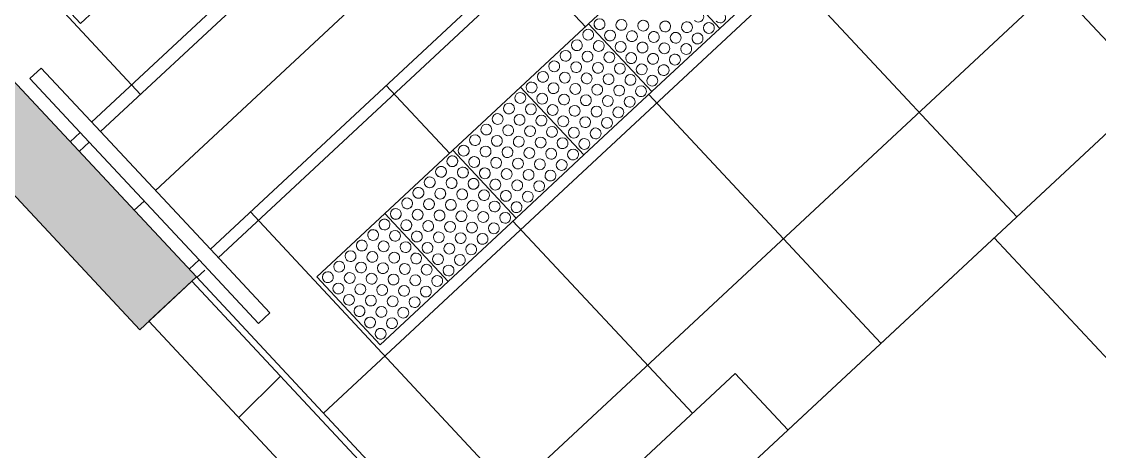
# Model space of a CAD drawing. Header units: millimetres. Extents: x -71377 to 516042, y -145869 to 441446.
# Drawn here: x 273101 to 276583, y 122571 to 123962 of the extents above; entities that cross this region are included whole.
import ezdxf

# ---------------------------------------------------------------- set-up
doc = ezdxf.new("R2010")
doc.units = ezdxf.units.MM
doc.header["$LTSCALE"] = 1000
for name, color, linetype, lineweight in [('06', 6, 'Continuous', 5), ('A-fnsh', 5, 'Continuous', 5), ('A-hat', 251, 'Continuous', 5), ('A-rail', 6, 'Continuous', 5), ('A-strs', 7, 'Continuous', 5), ('A-text-2', 7, 'Continuous', 5), ('A_bwall', 3, 'Continuous', 5), ('A_cwall', 2, 'Continuous', 5), ('A_fnsh', 5, 'Continuous', 5), ('AA_점형블럭', 8, 'Continuous', 5), ('조경라인_dwg', 8, 'Continuous', 5)]:
    doc.layers.add(name, color=color, linetype=linetype, lineweight=lineweight)

# ---------------------------------------------------------------- blocks, each defined once
blk = doc.blocks.new('점자블럭_원형_개수_ - 점자블럭_원형_개수_-6612101-지반층 배치도')
at = {"layer": 'AA_점형블럭'}
for p, q in [((0, 0), (0, -300)), ((0, -300), (300, -300))]:
    blk.add_line(p, q, dxfattribs=at)
blk = doc.blocks.new('점자블럭_원형_개수_ - 점자블럭_원형_개수_-V94-지반층 배치도')
at = {"layer": 'AA_점형블럭'}
for p, q in [((300, 0), (0, 0)), ((0, 0), (0, -300)), ((300, -300), (300, 0)), ((600, 0), (300, 0)), ((300, 0), (300, -300)), ((600, -300), (600, 0)), ((900, 0), (600, 0)), ((600, 0), (600, -300)), ((900, -300), (900, 0)), ((1200, 0), (900, 0)), ((900, 0), (900, -300)), ((1200, -300), (1200, 0)), ((1500, 0), (1200, 0)), ((1200, 0), (1200, -300)), ((1500, -300), (1500, 0)), ((1500, 0), (1500, -300)), ((0, -300), (300, -300)), ((300, -300), (600, -300)), ((600, -300), (900, -300)), ((900, -300), (1200, -300)), ((1200, -300), (1500, -300)), ((1500, -300), (1800, -300))]:
    blk.add_line(p, q, dxfattribs=at)
for centre, start, end in [((25, -25), 0, 180), ((25, -25), 0, 180), ((25, -25), 120, 180), ((25, -25), 120, 180), ((25, -25), 180, 360), ((25, -25), 180, 0), ((25, -25), 180, 360), ((25, -25), 180, 0), ((25, -25), 15, 90), ((25, -25), 15, 90), ((75, -25), 0, 180), ((75, -25), 0, 180), ((75, -25), 0, 180), ((75, -25), 0, 180), ((75, -25), 180, 360), ((75, -25), 180, 0), ((75, -25), 180, 360), ((75, -25), 180, 0), ((125, -25), 0, 180), ((125, -25), 0, 180), ((125, -25), 0, 180), ((125, -25), 0, 180), ((125, -25), 180, 360), ((125, -25), 180, 0), ((125, -25), 180, 360), ((125, -25), 180, 0), ((175, -25), 0, 180), ((175, -25), 0, 180), ((175, -25), 180, 360), ((175, -25), 180, 360), ((175, -25), 0, 150), ((175, -25), 0, 150), ((175, -25), 210, 240), ((175, -25), 210, 240), ((175, -25), 300, 0), ((175, -25), 300, 0), ((225, -25), 0, 180), ((225, -25), 0, 180), ((225, -25), 180, 360), ((225, -25), 180, 360), ((225, -25), 0, 150), ((225, -25), 0, 150), ((225, -25), 210, 240), ((225, -25), 210, 240), ((225, -25), 300, 0), ((225, -25), 300, 0), ((275, -25), 0, 180), ((275, -25), 0, 180), ((275, -25), 180, 360), ((275, -25), 180, 360), ((275, -25), 0, 150), ((275, -25), 0, 150), ((275, -25), 210, 240), ((275, -25), 210, 240), ((275, -25), 300, 0), ((275, -25), 300, 0), ((325, -25), 0, 180), ((325, -25), 90, 180), ((325, -25), 0, 180), ((325, -25), 90, 180), ((325, -25), 180, 360), ((325, -25), 180, 345), ((325, -25), 180, 360), ((325, -25), 180, 345), ((325, -25), 30, 60), ((325, -25), 30, 60), ((375, -25), 0, 180), ((375, -25), 90, 180), ((375, -25), 0, 180), ((375, -25), 90, 180), ((375, -25), 180, 360), ((375, -25), 180, 345), ((375, -25), 180, 360), ((375, -25), 180, 345), ((375, -25), 30, 60), ((375, -25), 30, 60), ((425, -25), 0, 180), ((425, -25), 90, 180), ((425, -25), 0, 180), ((425, -25), 90, 180), ((425, -25), 180, 360), ((425, -25), 180, 345), ((425, -25), 180, 0), ((425, -25), 180, 345), ((425, -25), 30, 60), ((425, -25), 30, 60), ((475, -25), 0, 180), ((475, -25), 90, 180), ((475, -25), 0, 180), ((475, -25), 90, 180), ((475, -25), 180, 360), ((475, -25), 180, 345), ((475, -25), 180, 360), ((475, -25), 180, 345), ((475, -25), 30, 60), ((475, -25), 30, 60), ((525, -25), 0, 180), ((525, -25), 90, 180), ((525, -25), 0, 180), ((525, -25), 90, 180), ((525, -25), 180, 360), ((525, -25), 180, 345), ((525, -25), 180, 360), ((525, -25), 180, 345), ((525, -25), 30, 60), ((525, -25), 30, 60), ((575, -25), 0, 180), ((575, -25), 90, 180), ((575, -25), 0, 180), ((575, -25), 90, 180), ((575, -25), 180, 360), ((575, -25), 180, 345), ((575, -25), 180, 360), ((575, -25), 180, 345), ((575, -25), 30, 60), ((575, -25), 30, 60), ((625, -25), 0, 180), ((625, -25), 0, 180), ((625, -25), 165, 180), ((625, -25), 165, 180), ((625, -25), 180, 360), ((625, -25), 180, 240), ((625, -25), 180, 360), ((625, -25), 180, 240), ((625, -25), 0, 120), ((625, -25), 0, 120), ((625, -25), 255, 0), ((625, -25), 255, 0), ((675, -25), 0, 180), ((675, -25), 0, 180), ((675, -25), 0, 180), ((675, -25), 0, 180), ((675, -25), 180, 360), ((675, -25), 180, 0), ((675, -25), 180, 360), ((675, -25), 180, 0), ((725, -25), 0, 180), ((725, -25), 0, 180), ((725, -25), 0, 180), ((725, -25), 0, 180), ((725, -25), 180, 360), ((725, -25), 180, 0), ((725, -25), 180, 360), ((725, -25), 180, 360), ((775, -25), 0, 180), ((775, -25), 0, 180), ((775, -25), 0, 180), ((775, -25), 0, 180), ((775, -25), 180, 0), ((775, -25), 180, 0), ((775, -25), 180, 360), ((775, -25), 180, 0), ((825, -25), 0, 180), ((825, -25), 0, 180), ((825, -25), 0, 180), ((825, -25), 0, 180), ((825, -25), 180, 360), ((825, -25), 180, 0), ((825, -25), 180, 360), ((825, -25), 180, 360), ((875, -25), 0, 180), ((875, -25), 0, 180), ((875, -25), 0, 180), ((875, -25), 0, 180), ((875, -25), 180, 360), ((875, -25), 180, 360), ((875, -25), 180, 360), ((875, -25), 180, 360), ((925, -25), 0, 180), ((925, -25), 0, 180), ((925, -25), 0, 180), ((925, -25), 0, 180), ((925, -25), 180, 360), ((925, -25), 180, 0), ((925, -25), 180, 0), ((925, -25), 180, 0), ((975, -25), 360, 180), ((975, -25), 0, 180), ((975, -25), 0, 180), ((975, -25), 0, 180), ((975, -25), 180, 360), ((975, -25), 180, 360), ((975, -25), 180, 360), ((975, -25), 180, 360), ((1025, -25), 0, 180), ((1025, -25), 0, 180), ((1025, -25), 0, 180), ((1025, -25), 0, 180), ((1025, -25), 180, 360), ((1025, -25), 180, 0), ((1025, -25), 180, 360), ((1025, -25), 180, 0), ((1075, -25), 0, 180), ((1075, -25), 0, 180), ((1075, -25), 0, 180), ((1075, -25), 0, 180), ((1075, -25), 180, 360), ((1075, -25), 180, 0), ((1075, -25), 180, 360), ((1075, -25), 180, 360), ((1125, -25), 0, 180), ((1125, -25), 0, 180), ((1125, -25), 0, 180), ((1125, -25), 0, 180), ((1125, -25), 180, 360), ((1125, -25), 180, 0), ((1125, -25), 180, 0), ((1125, -25), 180, 0), ((1175, -25), 0, 180), ((1175, -25), 0, 180), ((1175, -25), 0, 180), ((1175, -25), 0, 180), ((1175, -25), 180, 360), ((1175, -25), 180, 0), ((1175, -25), 180, 360), ((1175, -25), 180, 0), ((1225, -25), 0, 180), ((1225, -25), 75, 180), ((1225, -25), 0, 180), ((1225, -25), 75, 180), ((1225, -25), 180, 360), ((1225, -25), 180, 285), ((1225, -25), 180, 360), ((1225, -25), 180, 285), ((1225, -25), 300, 0), ((1225, -25), 300, 0), ((25, -75), 0, 180), ((25, -75), 0, 180), ((25, -75), 0, 180), ((25, -75), 0, 180), ((75, -75), 0, 180), ((75, -75), 0, 180), ((75, -75), 0, 180), ((75, -75), 0, 180), ((125, -75), 0, 180), ((125, -75), 0, 180), ((125, -75), 0, 180), ((125, -75), 0, 180), ((175, -75), 0, 180), ((175, -75), 0, 180), ((175, -75), 0, 180), ((175, -75), 0, 180), ((225, -75), 0, 180), ((225, -75), 0, 180), ((225, -75), 0, 180), ((225, -75), 0, 180), ((275, -75), 0, 180), ((275, -75), 0, 180), ((275, -75), 0, 180), ((275, -75), 0, 180), ((325, -75), 0, 180), ((325, -75), 90, 180), ((325, -75), 0, 180), ((325, -75), 90, 180), ((325, -75), 30, 56.617), ((325, -75), 30, 56.617), ((375, -75), 0, 180), ((375, -75), 90, 180), ((375, -75), 0, 180), ((375, -75), 90, 180), ((375, -75), 30, 60), ((375, -75), 30, 60), ((425, -75), 0, 180), ((425, -75), 90, 180), ((425, -75), 0, 180), ((425, -75), 90, 180), ((425, -75), 30, 60), ((425, -75), 30, 60), ((475, -75), 0, 180), ((475, -75), 90, 180), ((475, -75), 0, 180), ((475, -75), 90, 180), ((475, -75), 30, 60), ((475, -75), 30, 60), ((525, -75), 0, 180), ((525, -75), 90, 180), ((525, -75), 0, 180), ((525, -75), 90, 180), ((525, -75), 30, 60), ((525, -75), 30, 60), ((575, -75), 0, 180), ((575, -75), 90, 180), ((575, -75), 0, 180), ((575, -75), 90, 180), ((575, -75), 30, 60), ((575, -75), 30, 60), ((625, -75), 0, 180), ((625, -75), 0, 180), ((625, -75), 0, 165), ((625, -75), 0, 165), ((675, -75), 0, 180), ((675, -75), 0, 180), ((675, -75), 0, 180), ((675, -75), 0, 180), ((725, -75), 0, 180), ((725, -75), 0, 180), ((725, -75), 0, 180), ((725, -75), 0, 180), ((775, -75), 0, 180), ((775, -75), 0, 180), ((775, -75), 0, 180), ((775, -75), 0, 180), ((825, -75), 0, 180), ((825, -75), 0, 180), ((825, -75), 0, 180), ((825, -75), 0, 180), ((875, -75), 0, 180), ((875, -75), 0, 180), ((875, -75), 0, 180), ((875, -75), 0, 180), ((925, -75), 0, 180), ((925, -75), 0, 180), ((925, -75), 0, 180), ((925, -75), 0, 180), ((975, -75), 0, 180), ((975, -75), 0, 180), ((975, -75), 0, 180), ((975, -75), 0, 180), ((1025, -75), 0, 180), ((1025, -75), 0, 180), ((1025, -75), 0, 180), ((1025, -75), 0, 180), ((1075, -75), 0, 180), ((1075, -75), 0, 180), ((1075, -75), 0, 180), ((1075, -75), 0, 180), ((1125, -75), 0, 180), ((1125, -75), 0, 180), ((1125, -75), 0, 180), ((1125, -75), 0, 180), ((1175, -75), 0, 180), ((1175, -75), 0, 180), ((1175, -75), 0, 180), ((1175, -75), 0, 180), ((1225, -75), 0, 180), ((1225, -75), 0, 180), ((1225, -75), 0, 180), ((1225, -75), 0, 180), ((1275, -75), 0, 180), ((1275, -75), 0, 180), ((1275, -75), 150, 180), ((1275, -75), 150, 180), ((25, -75), 180, 360), ((25, -75), 180, 0), ((25, -75), 180, 360), ((25, -75), 180, 0), ((75, -75), 180, 360), ((75, -75), 180, 0), ((75, -75), 180, 360), ((75, -75), 180, 0), ((125, -75), 180, 360), ((125, -75), 180, 0), ((125, -75), 180, 360), ((125, -75), 180, 0), ((175, -75), 180, 360), ((175, -75), 180, 0), ((175, -75), 180, 360), ((175, -75), 180, 0), ((225, -75), 180, 360), ((225, -75), 180, 0), ((225, -75), 180, 360), ((225, -75), 180, 0), ((275, -75), 180, 360), ((275, -75), 180, 0), ((275, -75), 180, 360), ((275, -75), 180, 0), ((325, -75), 180, 360), ((325, -75), 180, 345), ((325, -75), 180, 360), ((325, -75), 180, 345), ((375, -75), 180, 360), ((375, -75), 180, 345), ((375, -75), 180, 360), ((375, -75), 180, 345), ((425, -75), 180, 360), ((425, -75), 180, 345), ((425, -75), 180, 0), ((425, -75), 180, 345), ((475, -75), 180, 360), ((475, -75), 180, 345), ((475, -75), 180, 360), ((475, -75), 180, 345), ((525, -75), 180, 360), ((525, -75), 180, 345), ((525, -75), 180, 360), ((525, -75), 180, 345), ((575, -75), 180, 360), ((575, -75), 180, 345), ((575, -75), 180, 360), ((575, -75), 180, 345), ((625, -75), 180, 360), ((625, -75), 180, 360), ((625, -75), 210, 240), ((625, -75), 210, 240), ((625, -75), 255, 0), ((625, -75), 255, 0), ((675, -75), 180, 360), ((675, -75), 180, 0), ((675, -75), 180, 360), ((675, -75), 180, 0), ((725, -75), 180, 360), ((725, -75), 180, 360), ((725, -75), 180, 360), ((725, -75), 180, 0), ((775, -75), 180, 360), ((775, -75), 180, 0), ((775, -75), 180, 360), ((775, -75), 180, 0), ((825, -75), 180, 360), ((825, -75), 180, 360), ((825, -75), 180, 360), ((825, -75), 180, 360), ((875, -75), 180, 0), ((875, -75), 180, 360), ((875, -75), 180, 360), ((875, -75), 180, 0), ((925, -75), 180, 360), ((925, -75), 180, 0), ((925, -75), 180, 360), ((925, -75), 180, 0), ((975, -75), 180, 360), ((975, -75), 180, 360), ((975, -75), 180, 360), ((975, -75), 180, 360), ((1025, -75), 180, 360), ((1025, -75), 180, 360), ((1025, -75), 180, 360), ((1025, -75), 180, 360), ((1075, -75), 180, 360), ((1075, -75), 180, 360), ((1075, -75), 180, 360), ((1075, -75), 180, 360), ((1125, -75), 180, 360), ((1125, -75), 180, 0), ((1125, -75), 180, 0), ((1125, -75), 180, 0), ((1175, -75), 180, 360), ((1175, -75), 180, 360), ((1175, -75), 180, 0), ((1175, -75), 180, 0), ((1225, -75), 180, 360), ((1225, -75), 180, 270), ((1225, -75), 180, 360), ((1225, -75), 180, 270), ((1225, -75), 300, 0), ((1225, -75), 300, 0), ((1275, -75), 180, 360), ((1275, -75), 180, 360), ((1275, -75), 180, 360), ((1275, -75), 180, 360), ((25, -125), 0, 180), ((25, -125), 0, 180), ((25, -125), 0, 180), ((25, -125), 0, 180), ((25, -125), 180, 360), ((25, -125), 180, 0), ((25, -125), 180, 360), ((25, -125), 180, 0), ((75, -125), 0, 180), ((75, -125), 0, 180), ((75, -125), 0, 180), ((75, -125), 0, 180), ((75, -125), 180, 360), ((75, -125), 180, 0), ((75, -125), 180, 360), ((75, -125), 180, 0), ((125, -125), 0, 180), ((125, -125), 0, 180), ((125, -125), 0, 180), ((125, -125), 0, 180), ((125, -125), 180, 360), ((125, -125), 180, 0), ((125, -125), 180, 360), ((125, -125), 180, 0), ((175, -125), 0, 180), ((175, -125), 0, 180), ((175, -125), 0, 180), ((175, -125), 0, 180), ((175, -125), 180, 360), ((175, -125), 180, 0), ((175, -125), 180, 360), ((175, -125), 180, 0), ((225, -125), 0, 180), ((225, -125), 0, 180), ((225, -125), 0, 180), ((225, -125), 0, 180), ((225, -125), 180, 360), ((225, -125), 180, 0), ((225, -125), 180, 360), ((225, -125), 180, 0), ((275, -125), 0, 180), ((275, -125), 0, 180), ((275, -125), 0, 180), ((275, -125), 0, 180), ((275, -125), 180, 360), ((275, -125), 180, 0), ((275, -125), 180, 360), ((275, -125), 180, 0), ((325, -125), 0, 180), ((325, -125), 90, 180), ((325, -125), 0, 180), ((325, -125), 90, 180), ((325, -125), 180, 360), ((325, -125), 180, 345), ((325, -125), 180, 360), ((325, -125), 180, 345), ((325, -125), 30, 60), ((325, -125), 30, 60), ((375, -125), 0, 180), ((375, -125), 90, 180), ((375, -125), 0, 180), ((375, -125), 90, 180), ((375, -125), 180, 360), ((375, -125), 180, 345), ((375, -125), 180, 360), ((375, -125), 180, 345), ((375, -125), 30, 60), ((375, -125), 30, 60), ((425, -125), 0, 180), ((425, -125), 90, 180), ((425, -125), 0, 180), ((425, -125), 90, 180), ((425, -125), 180, 360), ((425, -125), 180, 345), ((425, -125), 180, 360), ((425, -125), 180, 345), ((425, -125), 30, 60), ((425, -125), 30, 60), ((475, -125), 0, 180), ((475, -125), 90, 180), ((475, -125), 0, 180), ((475, -125), 90, 180), ((475, -125), 180, 360), ((475, -125), 180, 345), ((475, -125), 180, 360), ((475, -125), 180, 345), ((475, -125), 30, 60), ((475, -125), 30, 60), ((525, -125), 0, 180), ((525, -125), 90, 180), ((525, -125), 0, 180), ((525, -125), 90, 180), ((525, -125), 180, 360), ((525, -125), 180, 345), ((525, -125), 180, 360), ((525, -125), 180, 345), ((525, -125), 30, 60), ((525, -125), 30, 60), ((575, -125), 0, 180), ((575, -125), 90, 180), ((575, -125), 0, 180), ((575, -125), 90, 180), ((575, -125), 180, 360), ((575, -125), 180, 345), ((575, -125), 180, 360), ((575, -125), 180, 345), ((575, -125), 30, 60), ((575, -125), 30, 60), ((625, -125), 0, 180), ((625, -125), 0, 180), ((625, -125), 180, 360), ((625, -125), 180, 0), ((625, -125), 0, 165), ((625, -125), 0, 165), ((625, -125), 210, 240), ((625, -125), 210, 240), ((625, -125), 255, 360), ((625, -125), 255, 0), ((675, -125), 0, 180), ((675, -125), 0, 180), ((675, -125), 0, 180), ((675, -125), 0, 180), ((675, -125), 180, 360), ((675, -125), 180, 360), ((675, -125), 180, 360), ((675, -125), 180, 360), ((725, -125), 0, 180), ((725, -125), 0, 180), ((725, -125), 0, 180), ((725, -125), 0, 180), ((725, -125), 180, 360), ((725, -125), 180, 360), ((725, -125), 180, 360), ((725, -125), 180, 0), ((775, -125), 0, 180), ((775, -125), 0, 180), ((775, -125), 0, 180), ((775, -125), 0, 180), ((775, -125), 180, 360), ((775, -125), 180, 0), ((775, -125), 180, 0), ((775, -125), 180, 0), ((825, -125), 0, 180), ((825, -125), 0, 180), ((825, -125), 0, 180), ((825, -125), 0, 180), ((825, -125), 180, 360), ((825, -125), 180, 0), ((825, -125), 180, 360), ((825, -125), 180, 0), ((875, -125), 0, 180), ((875, -125), 0, 180), ((875, -125), 0, 180), ((875, -125), 0, 180), ((875, -125), 180, 360), ((875, -125), 180, 360), ((875, -125), 180, 360), ((875, -125), 180, 0), ((925, -125), 0, 180), ((925, -125), 0, 180), ((925, -125), 0, 180), ((925, -125), 0, 180), ((925, -125), 180, 360), ((925, -125), 180, 0), ((925, -125), 180, 360), ((925, -125), 180, 0), ((975, -125), 0, 180), ((975, -125), 0, 180), ((975, -125), 0, 180), ((975, -125), 0, 180), ((975, -125), 180, 360), ((975, -125), 180, 360), ((975, -125), 180, 360), ((975, -125), 180, 360), ((1025, -125), 0, 180), ((1025, -125), 0, 180), ((1025, -125), 0, 180), ((1025, -125), 0, 180), ((1025, -125), 180, 0), ((1025, -125), 180, 0), ((1025, -125), 180, 0), ((1025, -125), 180, 0), ((1075, -125), 0, 180), ((1075, -125), 0, 180), ((1075, -125), 0, 180), ((1075, -125), 0, 180), ((1075, -125), 180, 360), ((1075, -125), 180, 360), ((1075, -125), 180, 0), ((1075, -125), 180, 360), ((1125, -125), 0, 180), ((1125, -125), 0, 180), ((1125, -125), 0, 180), ((1125, -125), 0, 180), ((1125, -125), 180, 360), ((1125, -125), 180, 0), ((1125, -125), 180, 360), ((1125, -125), 180, 0), ((1175, -125), 0, 180), ((1175, -125), 0, 180), ((1175, -125), 0, 180), ((1175, -125), 0, 180), ((1175, -125), 180, 360), ((1175, -125), 180, 360), ((1175, -125), 180, 0), ((1175, -125), 180, 360), ((1225, -125), 0, 180), ((1225, -125), 0, 180), ((1225, -125), 0, 180), ((1225, -125), 0, 180), ((1225, -125), 180, 360), ((1225, -125), 180, 270), ((1225, -125), 180, 360), ((1225, -125), 180, 270), ((1225, -125), 300, 0), ((1225, -125), 300, 0), ((1275, -125), 0, 180), ((1275, -125), 0, 180), ((1275, -125), 150, 180), ((1275, -125), 150, 180), ((1275, -125), 180, 360), ((1275, -125), 180, 360), ((1275, -125), 180, 360), ((1275, -125), 180, 0), ((1275, -125), 0, 75), ((1275, -125), 0, 75), ((1325, -125), 0, 180), ((1325, -125), 0, 180), ((1325, -125), 150, 180), ((1325, -125), 150, 180), ((1325, -125), 180, 0), ((1325, -125), 180, 0), ((1325, -125), 180, 360), ((1325, -125), 180, 360), ((1325, -125), 0, 75), ((1325, -125), 0, 75), ((25, -175), 0, 180), ((25, -175), 0, 180), ((25, -175), 135, 180), ((25, -175), 135, 180), ((25, -175), 30, 105), ((25, -175), 30, 105), ((75, -175), 0, 180), ((75, -175), 0, 180), ((75, -175), 0, 180), ((75, -175), 0, 180), ((125, -175), 0, 180), ((125, -175), 0, 180), ((125, -175), 0, 180), ((125, -175), 0, 180), ((175, -175), 0, 180), ((175, -175), 0, 180), ((175, -175), 0, 180), ((175, -175), 0, 180), ((225, -175), 0, 180), ((225, -175), 0, 180), ((225, -175), 0, 180), ((225, -175), 0, 180), ((275, -175), 0, 180), ((275, -175), 0, 180), ((275, -175), 0, 180), ((275, -175), 0, 180), ((325, -175), 0, 180), ((325, -175), 0, 180), ((325, -175), 0, 180), ((325, -175), 0, 180), ((375, -175), 0, 180), ((375, -175), 0, 180), ((375, -175), 0, 180), ((375, -175), 0, 180), ((425, -175), 0, 180), ((425, -175), 0, 180), ((425, -175), 0, 180), ((425, -175), 0, 180), ((475, -175), 0, 180), ((475, -175), 0, 180), ((475, -175), 0, 180), ((475, -175), 0, 180), ((525, -175), 0, 180), ((525, -175), 0, 180), ((525, -175), 0, 180), ((525, -175), 0, 180), ((575, -175), 0, 180), ((575, -175), 0, 180), ((575, -175), 0, 180), ((575, -175), 0, 180), ((625, -175), 0, 180), ((625, -175), 0, 180), ((625, -175), 165, 180), ((625, -175), 165, 180), ((625, -175), 0, 105), ((625, -175), 0, 105), ((675, -175), 0, 180), ((675, -175), 0, 180), ((675, -175), 0, 180), ((675, -175), 0, 180), ((725, -175), 0, 180), ((725, -175), 0, 180), ((725, -175), 0, 180), ((725, -175), 0, 180), ((775, -175), 0, 180), ((775, -175), 0, 180), ((775, -175), 0, 180), ((775, -175), 0, 180), ((825, -175), 0, 180), ((825, -175), 0, 180), ((825, -175), 0, 180), ((825, -175), 0, 180), ((875, -175), 0, 180), ((875, -175), 0, 180), ((875, -175), 0, 180), ((875, -175), 0, 180), ((925, -175), 0, 180), ((925, -175), 0, 180), ((925, -175), 0, 180), ((925, -175), 0, 180), ((975, -175), 0, 180), ((975, -175), 0, 180), ((975, -175), 0, 180), ((975, -175), 0, 180), ((1025, -175), 0, 180), ((1025, -175), 0, 180), ((1025, -175), 0, 180), ((1025, -175), 0, 180), ((1075, -175), 0, 180), ((1075, -175), 0, 180), ((1075, -175), 0, 180), ((1075, -175), 0, 180), ((1125, -175), 0, 180), ((1125, -175), 0, 180), ((1125, -175), 0, 180), ((1125, -175), 0, 180), ((1175, -175), 0, 180), ((1175, -175), 0, 180), ((1175, -175), 0, 180), ((1175, -175), 0, 180), ((1225, -175), 0, 180), ((1225, -175), 0, 180), ((1225, -175), 150, 180), ((1225, -175), 150, 180), ((1225, -175), 0, 60), ((1225, -175), 0, 60), ((1275, -175), 0, 180), ((1275, -175), 0, 180), ((1275, -175), 150, 180), ((1275, -175), 150, 180), ((1275, -175), 0, 75), ((1275, -175), 0, 75), ((1325, -175), 0, 180), ((1325, -175), 0, 180), ((1325, -175), 150, 180), ((1325, -175), 150, 180), ((1325, -175), 0, 75), ((1325, -175), 0, 75), ((1375, -175), 360, 180), ((1375, -175), 360, 180), ((1375, -175), 150, 180), ((1375, -175), 150, 180), ((1375, -175), 0, 60), ((1375, -175), 0, 60), ((25, -175), 180, 360), ((25, -175), 180, 315), ((25, -175), 180, 360), ((25, -175), 180, 315), ((25, -225), 0, 180), ((25, -225), 0, 180), ((25, -225), 30, 105), ((25, -225), 30, 105), ((75, -175), 180, 360), ((75, -175), 180, 0), ((75, -175), 180, 360), ((75, -175), 180, 0), ((75, -225), 0, 180), ((75, -225), 0, 180), ((75, -225), 0, 180), ((75, -225), 0, 180), ((125, -175), 180, 360), ((125, -175), 180, 0), ((125, -175), 180, 360), ((125, -175), 180, 0), ((125, -225), 0, 180), ((125, -225), 0, 180), ((125, -225), 0, 180), ((125, -225), 0, 180), ((175, -175), 180, 360), ((175, -175), 180, 0), ((175, -175), 180, 360), ((175, -175), 180, 0), ((175, -225), 0, 180), ((175, -225), 0, 180), ((175, -225), 0, 180), ((175, -225), 0, 180), ((225, -175), 180, 360), ((225, -175), 180, 0), ((225, -175), 180, 360), ((225, -175), 180, 0), ((225, -225), 0, 180), ((225, -225), 0, 180), ((225, -225), 0, 180), ((225, -225), 0, 180), ((275, -175), 180, 360), ((275, -175), 180, 0), ((275, -175), 180, 360), ((275, -175), 180, 360), ((275, -225), 0, 180), ((275, -225), 0, 180), ((275, -225), 0, 180), ((275, -225), 0, 180), ((325, -175), 180, 360), ((325, -175), 180, 360), ((325, -175), 180, 360), ((325, -175), 180, 0), ((325, -225), 0, 180), ((325, -225), 0, 180), ((325, -225), 0, 180), ((325, -225), 0, 180), ((375, -175), 180, 360), ((375, -175), 180, 0), ((375, -175), 180, 360), ((375, -175), 180, 360), ((375, -225), 0, 180), ((375, -225), 0, 180), ((375, -225), 0, 180), ((375, -225), 0, 180), ((425, -175), 180, 360), ((425, -175), 180, 0), ((425, -175), 180, 360), ((425, -175), 180, 0), ((425, -225), 0, 180), ((425, -225), 0, 180), ((425, -225), 0, 180), ((425, -225), 0, 180), ((475, -175), 180, 360), ((475, -175), 180, 0), ((475, -175), 180, 360), ((475, -175), 180, 0), ((475, -225), 0, 180), ((475, -225), 0, 180), ((475, -225), 0, 180), ((475, -225), 0, 180), ((525, -175), 180, 360), ((525, -175), 180, 0), ((525, -175), 180, 360), ((525, -175), 180, 0), ((525, -225), 0, 180), ((525, -225), 0, 180), ((525, -225), 0, 180), ((525, -225), 0, 180), ((575, -175), 180, 360), ((575, -175), 180, 360), ((575, -175), 180, 360), ((575, -175), 180, 360), ((575, -225), 0, 180), ((575, -225), 0, 180), ((575, -225), 0, 180), ((575, -225), 0, 180), ((625, -175), 180, 360), ((625, -175), 180, 360), ((625, -175), 180, 360), ((625, -175), 180, 0), ((625, -225), 0, 180), ((625, -225), 0, 180), ((625, -225), 0, 105), ((625, -225), 0, 105), ((675, -175), 180, 360), ((675, -175), 180, 0), ((675, -175), 180, 360), ((675, -175), 180, 0), ((675, -225), 0, 180), ((675, -225), 0, 180), ((675, -225), 0, 180), ((675, -225), 0, 180), ((725, -175), 180, 360), ((725, -175), 180, 0), ((725, -175), 180, 360), ((725, -175), 180, 360), ((725, -225), 0, 180), ((725, -225), 0, 180), ((725, -225), 0, 180), ((725, -225), 0, 180), ((775, -175), 180, 360), ((775, -175), 180, 0), ((775, -175), 180, 0), ((775, -175), 180, 0), ((775, -225), 0, 180), ((775, -225), 0, 180), ((775, -225), 0, 180), ((775, -225), 0, 180), ((825, -175), 180, 360), ((825, -175), 180, 360), ((825, -175), 180, 0), ((825, -175), 180, 0), ((825, -225), 0, 180), ((825, -225), 0, 180), ((825, -225), 0, 180), ((825, -225), 0, 180), ((875, -175), 180, 360), ((875, -175), 180, 0), ((875, -175), 180, 360), ((875, -175), 180, 0), ((875, -225), 0, 180), ((875, -225), 0, 180), ((875, -225), 0, 180), ((875, -225), 0, 180), ((925, -175), 180, 0), ((925, -175), 180, 0), ((925, -175), 180, 360), ((925, -175), 180, 0), ((925, -225), 0, 180), ((925, -225), 0, 180), ((925, -225), 0, 180), ((925, -225), 0, 180), ((975, -175), 180, 360), ((975, -175), 180, 360), ((975, -175), 180, 360), ((975, -175), 180, 360), ((975, -225), 0, 180), ((975, -225), 0, 180), ((975, -225), 0, 180), ((975, -225), 0, 180), ((1025, -175), 180, 360), ((1025, -175), 180, 0), ((1025, -175), 180, 360), ((1025, -175), 180, 0), ((1025, -225), 0, 180), ((1025, -225), 0, 180), ((1025, -225), 0, 180), ((1025, -225), 0, 180), ((1075, -175), 180, 360), ((1075, -175), 180, 360), ((1075, -175), 180, 360), ((1075, -175), 180, 360), ((1075, -225), 0, 180), ((1075, -225), 0, 180), ((1075, -225), 360, 180), ((1075, -225), 0, 180), ((1125, -175), 180, 360), ((1125, -175), 180, 360), ((1125, -175), 180, 360), ((1125, -175), 180, 360), ((1125, -225), 0, 180), ((1125, -225), 0, 180), ((1125, -225), 0, 180), ((1125, -225), 0, 180), ((1175, -175), 180, 360), ((1175, -175), 180, 360), ((1175, -175), 180, 360), ((1175, -175), 180, 360), ((1175, -225), 0, 180), ((1175, -225), 0, 180), ((1175, -225), 0, 180), ((1175, -225), 0, 180), ((1225, -175), 180, 0), ((1225, -175), 180, 270), ((1225, -175), 180, 360), ((1225, -175), 180, 270), ((1225, -225), 0, 180), ((1225, -225), 0, 180), ((1225, -175), 300, 0), ((1225, -175), 300, 0), ((1275, -175), 180, 0), ((1275, -175), 180, 0), ((1275, -175), 180, 360), ((1275, -175), 180, 0), ((1275, -225), 0, 180), ((1275, -225), 0, 180), ((1325, -175), 180, 360), ((1325, -175), 180, 360), ((1325, -175), 180, 0), ((1325, -175), 180, 0), ((1325, -225), 0, 180), ((1325, -225), 0, 180), ((1375, -175), 180, 360), ((1375, -175), 180, 360), ((1375, -175), 180, 360), ((1375, -175), 180, 360), ((1375, -225), 0, 180), ((1375, -225), 0, 180), ((1425, -225), 0, 180), ((1425, -225), 0, 180), ((25, -225), 135, 180), ((25, -225), 135, 180), ((25, -225), 180, 360), ((25, -225), 180, 315), ((25, -225), 180, 360), ((25, -225), 180, 315), ((75, -225), 180, 360), ((75, -225), 180, 0), ((75, -225), 180, 360), ((75, -225), 180, 360), ((125, -225), 180, 360), ((125, -225), 180, 0), ((125, -225), 180, 360), ((125, -225), 180, 0), ((175, -225), 180, 360), ((175, -225), 180, 360), ((175, -225), 180, 360), ((175, -225), 180, 0), ((225, -225), 180, 360), ((225, -225), 180, 0), ((225, -225), 180, 360), ((225, -225), 180, 0), ((275, -225), 180, 360), ((275, -225), 180, 0), ((275, -225), 180, 360), ((275, -225), 180, 0), ((325, -225), 180, 360), ((325, -225), 180, 0), ((325, -225), 180, 360), ((325, -225), 180, 0), ((375, -225), 180, 360), ((375, -225), 180, 360), ((375, -225), 180, 360), ((375, -225), 180, 0), ((425, -225), 180, 360), ((425, -225), 180, 0), ((425, -225), 180, 360), ((425, -225), 180, 0), ((475, -225), 180, 360), ((475, -225), 180, 360), ((475, -225), 180, 360), ((475, -225), 180, 0), ((525, -225), 180, 360), ((525, -225), 180, 0), ((525, -225), 180, 360), ((525, -225), 180, 0), ((575, -225), 180, 360), ((575, -225), 180, 0), ((575, -225), 180, 360), ((575, -225), 180, 0), ((625, -225), 165, 180), ((625, -225), 165, 180), ((625, -225), 180, 360), ((625, -225), 180, 0), ((625, -225), 180, 360), ((625, -225), 180, 360), ((675, -225), 180, 0), ((675, -225), 180, 0), ((675, -225), 180, 0), ((675, -225), 180, 0), ((725, -225), 180, 360), ((725, -225), 180, 360), ((725, -225), 180, 360), ((725, -225), 180, 0), ((775, -225), 180, 360), ((775, -225), 180, 0), ((775, -225), 180, 360), ((775, -225), 180, 360), ((825, -225), 180, 360), ((825, -225), 180, 0), ((825, -225), 180, 360), ((825, -225), 180, 0), ((875, -225), 180, 360), ((875, -225), 180, 0), ((875, -225), 180, 0), ((875, -225), 180, 0), ((925, -225), 180, 360), ((925, -225), 180, 360), ((925, -225), 180, 0), ((925, -225), 180, 0), ((975, -225), 180, 360), ((975, -225), 180, 0), ((975, -225), 180, 360), ((975, -225), 180, 360), ((1025, -225), 180, 0), ((1025, -225), 180, 0), ((1025, -225), 180, 0), ((1025, -225), 180, 0), ((1075, -225), 180, 360), ((1075, -225), 180, 0), ((1075, -225), 180, 360), ((1075, -225), 180, 360), ((1125, -225), 180, 360), ((1125, -225), 180, 0), ((1125, -225), 180, 360), ((1125, -225), 180, 0), ((1175, -225), 180, 0), ((1175, -225), 180, 0), ((1175, -225), 180, 0), ((1175, -225), 180, 360), ((1225, -225), 150, 180), ((1225, -225), 150, 180), ((1225, -225), 180, 360), ((1225, -225), 180, 360), ((1225, -225), 180, 360), ((1225, -225), 180, 360), ((1225, -225), 0, 60), ((1225, -225), 0, 60), ((1275, -225), 150, 180), ((1275, -225), 150, 180), ((1275, -225), 180, 0), ((1275, -225), 180, 0), ((1275, -225), 180, 360), ((1275, -225), 180, 0), ((1275, -225), 0, 60), ((1275, -225), 0, 60), ((1325, -225), 150, 180), ((1325, -225), 150, 180), ((1325, -225), 180, 0), ((1325, -225), 180, 0), ((1325, -225), 180, 360), ((1325, -225), 180, 0), ((1325, -225), 0, 60), ((1325, -225), 0, 60), ((1375, -225), 150, 180), ((1375, -225), 150, 180), ((1375, -225), 180, 360), ((1375, -225), 180, 360), ((1375, -225), 180, 360), ((1375, -225), 180, 360), ((1375, -225), 0, 60), ((1375, -225), 0, 60), ((1425, -225), 150, 180), ((1425, -225), 150, 180), ((1425, -225), 180, 0), ((1425, -225), 180, 0), ((1425, -225), 180, 0), ((1425, -225), 180, 0), ((1425, -225), 0, 60), ((1425, -225), 0, 60), ((1475, -225), 180, 0), ((1475, -225), 180, 0), ((1475, -225), 180, 360), ((1475, -225), 180, 360), ((25, -275), 0, 180), ((25, -275), 0, 180), ((25, -275), 135, 180), ((25, -275), 135, 180), ((25, -275), 180, 360), ((25, -275), 180, 315), ((25, -275), 180, 360), ((25, -275), 180, 315), ((25, -275), 30, 105), ((25, -275), 30, 105), ((75, -275), 0, 180), ((75, -275), 0, 180), ((75, -275), 0, 180), ((75, -275), 0, 180), ((75, -275), 180, 360), ((75, -275), 180, 0), ((75, -275), 180, 360), ((75, -275), 180, 360), ((125, -275), 0, 180), ((125, -275), 0, 180), ((125, -275), 0, 180), ((125, -275), 0, 180), ((125, -275), 180, 360), ((125, -275), 180, 0), ((125, -275), 180, 360), ((125, -275), 180, 0), ((175, -275), 0, 180), ((175, -275), 0, 180), ((175, -275), 0, 180), ((175, -275), 0, 180), ((175, -275), 180, 360), ((175, -275), 180, 0), ((175, -275), 180, 360), ((175, -275), 180, 0), ((225, -275), 0, 180), ((225, -275), 0, 180), ((225, -275), 0, 180), ((225, -275), 0, 180), ((225, -275), 180, 360), ((225, -275), 180, 0), ((225, -275), 180, 360), ((225, -275), 180, 0), ((275, -275), 0, 180), ((275, -275), 0, 180), ((275, -275), 0, 180), ((275, -275), 0, 180), ((275, -275), 180, 360), ((275, -275), 180, 0), ((275, -275), 180, 360), ((275, -275), 180, 360), ((325, -275), 0, 180), ((325, -275), 0, 180), ((325, -275), 0, 180), ((325, -275), 0, 180), ((325, -275), 180, 360), ((325, -275), 180, 360), ((325, -275), 180, 360), ((325, -275), 180, 0), ((375, -275), 0, 180), ((375, -275), 0, 180), ((375, -275), 0, 180), ((375, -275), 0, 180), ((375, -275), 180, 360), ((375, -275), 180, 0), ((375, -275), 180, 360), ((375, -275), 180, 0), ((425, -275), 0, 180), ((425, -275), 0, 180), ((425, -275), 0, 180), ((425, -275), 0, 180), ((425, -275), 180, 360), ((425, -275), 180, 0), ((425, -275), 180, 360), ((425, -275), 180, 0), ((475, -275), 0, 180), ((475, -275), 0, 180), ((475, -275), 0, 180), ((475, -275), 0, 180), ((475, -275), 180, 360), ((475, -275), 180, 0), ((475, -275), 180, 360), ((475, -275), 180, 0), ((525, -275), 0, 180), ((525, -275), 0, 180), ((525, -275), 0, 180), ((525, -275), 0, 180), ((525, -275), 180, 360), ((525, -275), 180, 360), ((525, -275), 180, 360), ((525, -275), 180, 360), ((575, -275), 0, 180), ((575, -275), 0, 180), ((575, -275), 0, 180), ((575, -275), 0, 180), ((575, -275), 180, 360), ((575, -275), 180, 0), ((575, -275), 180, 360), ((575, -275), 180, 360), ((625, -275), 360, 180), ((625, -275), 0, 180), ((625, -275), 165, 180), ((625, -275), 165, 180), ((625, -275), 180, 360), ((625, -275), 180, 360), ((625, -275), 180, 360), ((625, -275), 180, 0), ((625, -275), 0, 105), ((625, -275), 0, 105), ((675, -275), 0, 180), ((675, -275), 0, 180), ((675, -275), 0, 180), ((675, -275), 0, 180), ((675, -275), 180, 0), ((675, -275), 180, 0), ((675, -275), 180, 360), ((675, -275), 180, 0), ((725, -275), 0, 180), ((725, -275), 0, 180), ((725, -275), 0, 180), ((725, -275), 0, 180), ((725, -275), 180, 360), ((725, -275), 180, 360), ((725, -275), 180, 360), ((725, -275), 180, 0), ((775, -275), 0, 180), ((775, -275), 0, 180), ((775, -275), 0, 180), ((775, -275), 0, 180), ((775, -275), 180, 360), ((775, -275), 180, 0), ((775, -275), 180, 360), ((775, -275), 180, 0), ((825, -275), 0, 180), ((825, -275), 0, 180), ((825, -275), 0, 180), ((825, -275), 0, 180), ((825, -275), 180, 360), ((825, -275), 180, 360), ((825, -275), 180, 360), ((825, -275), 180, 0), ((875, -275), 0, 180), ((875, -275), 0, 180), ((875, -275), 0, 180), ((875, -275), 0, 180), ((875, -275), 180, 0), ((875, -275), 180, 0), ((875, -275), 180, 0), ((875, -275), 180, 0), ((925, -275), 0, 180), ((925, -275), 0, 180), ((925, -275), 0, 180), ((925, -275), 0, 180), ((925, -275), 180, 0), ((925, -275), 180, 0), ((925, -275), 180, 360), ((925, -275), 180, 0), ((975, -275), 0, 180), ((975, -275), 0, 180), ((975, -275), 0, 180), ((975, -275), 0, 180), ((975, -275), 180, 360), ((975, -275), 180, 0), ((975, -275), 180, 360), ((975, -275), 180, 0), ((1025, -275), 0, 180), ((1025, -275), 0, 180), ((1025, -275), 0, 180), ((1025, -275), 0, 180), ((1025, -275), 180, 360), ((1025, -275), 180, 0), ((1025, -275), 180, 360), ((1025, -275), 180, 360), ((1075, -275), 0, 180), ((1075, -275), 0, 180), ((1075, -275), 0, 180), ((1075, -275), 0, 180), ((1075, -275), 180, 360), ((1075, -275), 180, 360), ((1075, -275), 180, 360), ((1075, -275), 180, 360), ((1125, -275), 0, 180), ((1125, -275), 0, 180), ((1125, -275), 0, 180), ((1125, -275), 0, 180), ((1125, -275), 180, 360), ((1125, -275), 180, 0), ((1125, -275), 180, 360), ((1125, -275), 180, 0), ((1175, -275), 0, 180), ((1175, -275), 0, 180), ((1175, -275), 0, 180), ((1175, -275), 0, 180), ((1175, -275), 180, 0), ((1175, -275), 180, 0), ((1175, -275), 180, 360), ((1175, -275), 180, 360), ((1225, -275), 0, 180), ((1225, -275), 0, 180), ((1225, -275), 150, 180), ((1225, -275), 150, 180), ((1225, -275), 180, 0), ((1225, -275), 180, 0), ((1225, -275), 180, 360), ((1225, -275), 180, 360), ((1225, -275), 0, 60), ((1225, -275), 0, 60), ((1275, -275), 360, 180), ((1275, -275), 0, 180), ((1275, -275), 150, 180), ((1275, -275), 150, 180), ((1275, -275), 180, 0), ((1275, -275), 180, 0), ((1275, -275), 180, 0), ((1275, -275), 180, 0), ((1275, -275), 0, 60), ((1275, -275), 0, 60), ((1325, -275), 0, 180), ((1325, -275), 0, 180), ((1325, -275), 150, 180), ((1325, -275), 150, 180), ((1325, -275), 180, 0), ((1325, -275), 180, 0), ((1325, -275), 180, 360), ((1325, -275), 180, 0), ((1325, -275), 0, 60), ((1325, -275), 0, 60), ((1375, -275), 360, 180), ((1375, -275), 0, 180), ((1375, -275), 150, 180), ((1375, -275), 150, 180), ((1375, -275), 180, 0), ((1375, -275), 180, 0), ((1375, -275), 180, 0), ((1375, -275), 180, 360), ((1375, -275), 0, 60), ((1375, -275), 0, 60), ((1425, -275), 0, 180), ((1425, -275), 0, 180), ((1425, -275), 150, 180), ((1425, -275), 150, 180), ((1425, -275), 180, 360), ((1425, -275), 180, 0), ((1425, -275), 180, 360), ((1425, -275), 180, 360), ((1425, -275), 0, 60), ((1425, -275), 0, 60), ((1475, -275), 0, 180), ((1475, -275), 0, 180), ((1475, -275), 150, 180), ((1475, -275), 150, 180), ((1475, -275), 180, 0), ((1475, -275), 180, 0), ((1475, -275), 180, 0), ((1475, -275), 180, 0), ((1475, -275), 0, 60), ((1475, -275), 0, 60), ((1525, -275), 180, 360), ((1525, -275), 180, 0), ((1525, -275), 180, 360), ((1525, -275), 180, 360)]:
    blk.add_arc(centre, 17.5, start, end, dxfattribs=at)
blk = doc.blocks.new('난간 - 난간-6781683-지반층 배치도')
at = {"layer": 'A-rail'}
for p, q in [((90394.8, 112988.3), (90444.8, 112988.3)), ((90394.8, 112707.3), (90394.8, 112988.3)), ((90444.8, 112707.3), (90444.8, 112988.3)), ((90394.8, 112187.3), (90394.8, 112707.3)), ((90444.8, 112187.3), (90444.8, 112707.3)), ((90394.8, 111906.3), (90394.8, 112187.3)), ((90444.8, 111906.3), (90444.8, 112187.3)), ((90444.8, 111906.3), (90394.8, 111906.3))]:
    blk.add_line(p, q, dxfattribs=at)
blk = doc.blocks.new('조경라인_dwg_A$Cb8b4522a-7862174-지반층 배치도')
at = {"layer": '06'}
for p, q in [((202424.6, 27076.3), (203741.1, 28303.9)), ((203091.2, 27697.9), (203705, 27039.7))]:
    blk.add_line(p, q, dxfattribs=at)
blk = doc.blocks.new('조경라인_dwg-6847807-지반층 배치도')
blk.add_blockref('조경라인_dwg_A$Cb8b4522a-7862174-지반층 배치도', (73152.3, 95564.2))
blk = doc.blocks.new('패밀리2 - 패밀리2-6852550-지반층 배치도')
at = {"layer": 'A-text-2'}
blk.add_hatch(color=256, dxfattribs=at).paths.add_polyline_path([(4.2166, 1.0796), (5.8366, 1.0796), (5.0266, 0.2696)])
for p, q in [((4.2166, 1.0796), (5.0266, 0.2696)), ((5.8366, 1.0796), (4.2166, 1.0796)), ((5.0266, 0.2696), (5.8366, 1.0796))]:
    blk.add_line(p, q, dxfattribs=at)

msp = doc.modelspace()

# ---------------------------------------------------------------- hatches: boundary and pattern name
at = {"layer": 'A-hat'}
h = msp.add_hatch(dxfattribs=at)
h.set_pattern_fill('FP_163', color=256, scale=1000, style=0, pattern_type=2)
h.set_pattern_definition([(133, (294495.1, 154861.37), (-438.812, -409.199), []), (223, (294495.1, 154861.37), (409.199, -438.812), [])])
h.paths.add_polyline_path([(273287.6, 123541.3), (273319.8, 123571.3), (273128.2, 123776.8), (273164.7, 123810.9), (273356.4, 123605.4), (276049.2, 126116.5), (275857.6, 126322), (275894.2, 126356.1), (276085.8, 126150.6), (276118, 126180.6), (274893.8, 127493.4), (275296, 127868.5), (274477.6, 128746.1), (274294.8, 128575.6), (272746.7, 130235.8), (272216.4, 129741.3), (270852.4, 131204), (270790.3, 131146.1), (270619.8, 131328.9), (269742.1, 130510.5), (269912.6, 130327.7), (268918, 129400.2), (269163.5, 129136.9), (267752, 127820.6), (271233.6, 124087.1), (272060, 124857.7), (273259.7, 123571.3)])
h.paths.add_polyline_path([(273291.5, 123955.1), (273086.9, 124174.5), (275500.3, 126425.1), (275704.9, 126205.6), (273319.8, 123981.5)])
h.paths.add_polyline_path([(270942.2, 124758.8), (270533, 125197.6), (270752.4, 125402.2), (271161.6, 124963.4), (270960.9, 124776.2)])
h.paths.add_polyline_path([(270244.1, 125434.1), (269630.3, 126092.3), (269849.7, 126296.9), (270463.5, 125638.7), (270262.8, 125451.6)])
h = msp.add_hatch(dxfattribs=at)
h.set_pattern_fill('FP_167', color=256, scale=1000, style=0, pattern_type=2)
h.set_pattern_definition([(223, (278983.2, 123988.4), (409.2, -438.81), []), (313, (278983.2, 123988.4), (438.81, 409.2), [])])
h.paths.add_polyline_path([(274631.2, 122100.5), (275406.4, 122823.4), (275576.9, 122640.6), (276893.3, 123868.2), (276722.8, 124051), (277461.5, 124739.8), (276472.6, 125800.3), (276446.3, 125764), (276632.1, 125564.8), (276595.5, 125530.7), (276403.9, 125736.2), (273711, 123225.1), (273902.7, 123019.6), (273866.1, 122985.5), (273666.1, 123183.2), (273642.3, 123161), (274616.5, 122116.2)])
h.paths.add_polyline_path([(274259.9, 122916.5), (274055.3, 123135.9), (276472.6, 125382.4), (276673.4, 125167.1), (274278.6, 122934)])
msp.add_hatch(color=256, dxfattribs=at).paths.add_polyline_path([(273483.3, 122964.9), (273666.1, 123135.4), (272135.1, 124777.3), (271952.2, 124606.8), (273395, 123059.6)])
h = msp.add_hatch(dxfattribs=at)
h.set_pattern_fill('FP_12', color=256, scale=1000, style=0, pattern_type=2)
h.set_pattern_definition([(45, (165969.5, 243949.9), (-353.5534, 353.5534), [])])
h.paths.add_polyline_path([(274477.6, 121957.3), (274616.5, 122086.9), (273651.5, 123121.7), (273512.6, 122992.2), (274458.3, 121978)])

# ---------------------------------------------------------------- linework, layer by layer
at = {"layer": 'A-fnsh'}
for p, q in [((273356.4, 123605.4), (276049.2, 126116.5)), ((275240.5, 122326.9), (276893.3, 123868.2)), ((273287.6, 123541.3), (273319.8, 123571.3)), ((275406.4, 122823.4), (275070, 122509.7)), ((275576.9, 122640.6), (275406.4, 122823.4))]:
    msp.add_line(p, q, dxfattribs=at)
at = {"layer": 'A-strs'}
for p, q in [((273356.4, 123605.4), (276049.2, 126116.5)), ((273533.7, 123415.2), (276226.5, 125926.4)), ((273533.7, 123415.2), (276226.5, 125926.4)), ((273711, 123225.1), (276403.9, 125736.2)), ((273711, 123225.1), (276403.9, 125736.2)), ((273287.6, 123541.3), (273319.8, 123571.3)), ((273465, 123351.1), (273497.1, 123381.1)), ((273465, 123351.1), (273497.1, 123381.1)), ((273642.3, 123161), (273674.5, 123191)), ((273642.3, 123161), (273674.5, 123191))]:
    msp.add_line(p, q, dxfattribs=at)
at = {"layer": 'A_bwall'}
for p, q in [((273651.5, 123121.7), (273512.6, 122992.2)), ((274616.5, 122086.9), (273651.5, 123121.7)), ((273512.6, 122992.2), (274477.6, 121957.3))]:
    msp.add_line(p, q, dxfattribs=at)
at = {"layer": 'A_cwall'}
for p, q in [((273666.1, 123135.4), (272135.1, 124777.3)), ((271952.2, 124606.8), (273483.3, 122964.9)), ((273483.3, 122964.9), (273666.1, 123135.4))]:
    msp.add_line(p, q, dxfattribs=at)
at = {"layer": 'A_fnsh'}
for p, q in [((274631.2, 122100.5), (273666.1, 123135.4)), ((273651.5, 123121.7), (274616.5, 122086.9))]:
    msp.add_line(p, q, dxfattribs=at)

# ---------------------------------------------------------------- block references
at = {"layer": 'A-rail', "rotation": 223.0000012484763}
msp.add_blockref('난간 - 난간-6781683-지반층 배치도', (262955.4, 267303.1), dxfattribs=at)
at = {"layer": 'A-text-2', "xscale": 1000, "yscale": 1000, "zscale": 1000, "rotation": 225.0000000000006}
msp.add_blockref('패밀리2 - 패밀리2-6852550-지반층 배치도', (279997.8, 126482.9), dxfattribs=at)
at = {"layer": 'AA_점형블럭', "rotation": 43.00000124847767}
for name, p in [('점자블럭_원형_개수_ - 점자블럭_원형_개수_-6612101-지반층 배치도', (273086.9, 124174.5)), ('점자블럭_원형_개수_ - 점자블럭_원형_개수_-V94-지반층 배치도', (274055.3, 123135.9))]:
    msp.add_blockref(name, p, dxfattribs=at)
at = {"layer": '조경라인_dwg', "rotation": 8.537736462515947e-07}
msp.add_blockref('조경라인_dwg-6847807-지반층 배치도', (0, 0), dxfattribs=at)

doc.saveas('drawing.dxf')
